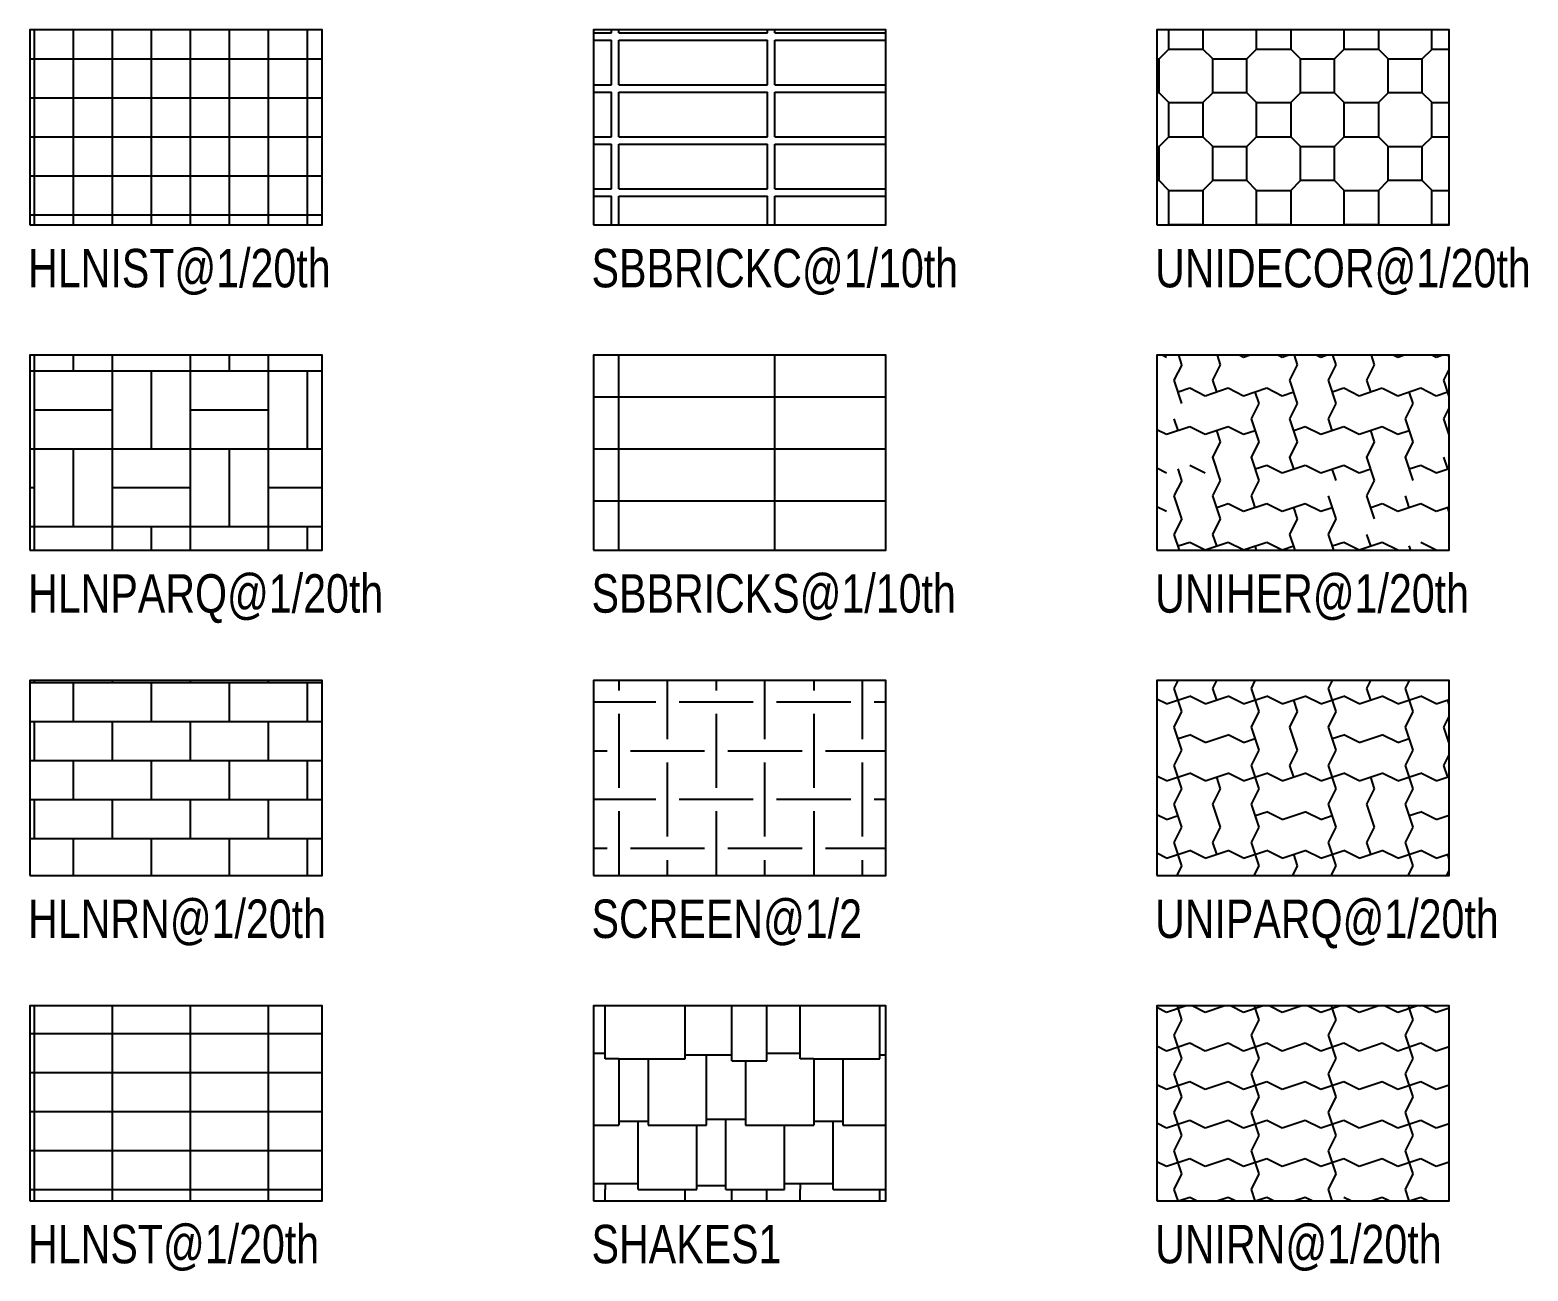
# Model space of a CAD drawing. Extents: x -2.9 to 13.5, y -14.5 to 10.9.
# Drawn here: x 5.77 to 13.45, y 4.58 to 10.95 of the extents above; entities that cross this region are included whole.
import ezdxf

# ---------------------------------------------------------------- set-up
doc = ezdxf.new("R2010")
doc.units = 0
doc.header["$MEASUREMENT"] = 0
doc.layers.get('0').update_dxf_attribs({"linetype": 'CONTINUOUS'})
doc.styles.add('ROMND', font='ic-romnd.shx', dxfattribs={"width": 0.8, "height": 0.5})

# ---------------------------------------------------------------- blocks, each defined once
blk = doc.blocks.new('*X42')
at = {"color": 0}
for p, q in [((5.2, 9.9479), (5.2, 10.9479)), ((5.4, 9.9479), (5.4, 10.9479)), ((5.6, 9.9479), (5.6, 10.9479)), ((5.8, 9.9479), (5.8, 10.9479)), ((6, 9.9479), (6, 10.9479)), ((6.2, 9.9479), (6.2, 10.9479)), ((6.4, 9.9479), (6.4, 10.9479)), ((6.6, 9.9479), (6.6, 10.9479)), ((5.1761, 10.8), (6.6761, 10.8)), ((5.1761, 10.6), (6.6761, 10.6)), ((5.1761, 10.4), (6.6761, 10.4)), ((5.1761, 10.2), (6.6761, 10.2)), ((5.1761, 10), (6.6761, 10))]:
    blk.add_line(p, q, dxfattribs=at)
blk = doc.blocks.new('*X43')
at = {"color": 0}
for p, q in [((5.2, 8.279), (5.2, 9.279)), ((5.4, 9.2), (5.4, 9.279)), ((5.6, 8.279), (5.6, 9.279)), ((6, 8.279), (6, 9.279)), ((6.2, 9.2), (6.2, 9.279)), ((6.4, 8.279), (6.4, 9.279)), ((5.1761, 9.2), (6.6761, 9.2)), ((5.8, 8.8), (5.8, 9.2)), ((6.6, 8.8), (6.6, 9.2)), ((5.2, 9), (5.6, 9)), ((6, 9), (6.4, 9)), ((5.1761, 8.8), (6.6761, 8.8)), ((5.4, 8.4), (5.4, 8.8)), ((6.2, 8.4), (6.2, 8.8)), ((5.1761, 8.6), (5.2, 8.6)), ((5.6, 8.6), (6, 8.6)), ((6.4, 8.6), (6.6761, 8.6)), ((5.1761, 8.4), (6.6761, 8.4)), ((5.8, 8.279), (5.8, 8.4)), ((6.6, 8.279), (6.6, 8.4))]:
    blk.add_line(p, q, dxfattribs=at)
blk = doc.blocks.new('*X44')
at = {"color": 0}
for p, q in [((5.2, 7.6), (5.2, 7.6102)), ((5.6, 7.6), (5.6, 7.6102)), ((6, 7.6), (6, 7.6102)), ((6.4, 7.6), (6.4, 7.6102)), ((5.1761, 7.6), (6.6761, 7.6)), ((5.4, 7.4), (5.4, 7.6)), ((5.8, 7.4), (5.8, 7.6)), ((6.2, 7.4), (6.2, 7.6)), ((6.6, 7.4), (6.6, 7.6)), ((5.1761, 7.4), (6.6761, 7.4)), ((5.2, 7.2), (5.2, 7.4)), ((5.6, 7.2), (5.6, 7.4)), ((6, 7.2), (6, 7.4)), ((6.4, 7.2), (6.4, 7.4)), ((5.1761, 7.2), (6.6761, 7.2)), ((5.4, 7), (5.4, 7.2)), ((5.8, 7), (5.8, 7.2)), ((6.2, 7), (6.2, 7.2)), ((6.6, 7), (6.6, 7.2)), ((5.1761, 7), (6.6761, 7)), ((5.2, 6.8), (5.2, 7)), ((5.6, 6.8), (5.6, 7)), ((6, 6.8), (6, 7)), ((6.4, 6.8), (6.4, 7)), ((5.1761, 6.8), (6.6761, 6.8)), ((5.4, 6.6102), (5.4, 6.8)), ((5.8, 6.6102), (5.8, 6.8)), ((6.2, 6.6102), (6.2, 6.8)), ((6.6, 6.6102), (6.6, 6.8))]:
    blk.add_line(p, q, dxfattribs=at)
blk = doc.blocks.new('*X45')
at = {"color": 0}
for p, q in [((5.2, 4.9414), (5.2, 5.9414)), ((5.6, 4.9414), (5.6, 5.9414)), ((6, 4.9414), (6, 5.9414)), ((6.4, 4.9414), (6.4, 5.9414)), ((5.1761, 5.8), (6.6761, 5.8)), ((5.1761, 5.6), (6.6761, 5.6)), ((5.1761, 5.4), (6.6761, 5.4)), ((5.1761, 5.2), (6.6761, 5.2)), ((5.1761, 5), (6.6761, 5))]:
    blk.add_line(p, q, dxfattribs=at)
blk = doc.blocks.new('*X56')
at = {"color": 0}
for p, q in [((7.87, 10.9333), (7.9625, 10.9333)), ((7.9625, 10.9333), (7.9625, 10.9479)), ((8, 10.9333), (8, 10.9479)), ((8, 10.9333), (8.7625, 10.9333)), ((8.7625, 10.9333), (8.7625, 10.9479)), ((8.8, 10.9333), (8.8, 10.9479)), ((8.8, 10.9333), (9.37, 10.9333)), ((7.87, 10.8958), (7.9625, 10.8958)), ((7.9625, 10.6667), (7.9625, 10.8958)), ((8, 10.8958), (8.7625, 10.8958)), ((8, 10.6667), (8, 10.8958)), ((8.7625, 10.6667), (8.7625, 10.8958)), ((8.8, 10.8958), (9.37, 10.8958)), ((8.8, 10.6667), (8.8, 10.8958)), ((7.87, 10.6667), (7.9625, 10.6667)), ((7.87, 10.6292), (7.9625, 10.6292)), ((7.9625, 10.4), (7.9625, 10.6292)), ((8, 10.6667), (8.7625, 10.6667)), ((8, 10.6292), (8.7625, 10.6292)), ((8, 10.4), (8, 10.6292)), ((8.7625, 10.4), (8.7625, 10.6292)), ((8.8, 10.6667), (9.37, 10.6667)), ((8.8, 10.6292), (9.37, 10.6292)), ((8.8, 10.4), (8.8, 10.6292)), ((7.87, 10.4), (7.9625, 10.4)), ((8, 10.4), (8.7625, 10.4)), ((8.8, 10.4), (9.37, 10.4)), ((7.87, 10.3625), (7.9625, 10.3625)), ((7.9625, 10.1333), (7.9625, 10.3625)), ((8, 10.3625), (8.7625, 10.3625)), ((8, 10.1333), (8, 10.3625)), ((8.7625, 10.1333), (8.7625, 10.3625)), ((8.8, 10.3625), (9.37, 10.3625)), ((8.8, 10.1333), (8.8, 10.3625)), ((7.87, 10.1333), (7.9625, 10.1333)), ((7.87, 10.0958), (7.9625, 10.0958)), ((7.9625, 9.9479), (7.9625, 10.0958)), ((8, 10.1333), (8.7625, 10.1333)), ((8, 10.0958), (8.7625, 10.0958)), ((8, 9.9479), (8, 10.0958)), ((8.7625, 9.9479), (8.7625, 10.0958)), ((8.8, 10.1333), (9.37, 10.1333)), ((8.8, 10.0958), (9.37, 10.0958)), ((8.8, 9.9479), (8.8, 10.0958))]:
    blk.add_line(p, q, dxfattribs=at)
blk = doc.blocks.new('*X57')
at = {"color": 0}
for p, q in [((8, 8.279), (8, 9.279)), ((8.8, 8.279), (8.8, 9.279)), ((7.87, 9.0667), (9.37, 9.0667)), ((7.87, 8.8), (9.37, 8.8)), ((7.87, 8.5333), (9.37, 8.5333))]:
    blk.add_line(p, q, dxfattribs=at)
blk = doc.blocks.new('*X58')
at = {"color": 0}
for p, q in [((8, 7.6102), (8, 7.56)), ((8.25, 7.5), (8.25, 7.6102)), ((8.5, 7.6102), (8.5, 7.56)), ((8.75, 7.5), (8.75, 7.6102)), ((9, 7.6102), (9, 7.56)), ((9.25, 7.5), (9.25, 7.6102)), ((8, 7.5), (7.87, 7.5)), ((8.19, 7.5), (8, 7.5)), ((8.25, 7.31), (8.25, 7.5)), ((8.5, 7.5), (8.31, 7.5)), ((8.69, 7.5), (8.5, 7.5)), ((8.75, 7.31), (8.75, 7.5)), ((9, 7.5), (8.81, 7.5)), ((9.19, 7.5), (9, 7.5)), ((9.25, 7.31), (9.25, 7.5)), ((9.37, 7.5), (9.31, 7.5)), ((8, 7.44), (8, 7.06)), ((8.5, 7.44), (8.5, 7.06)), ((9, 7.44), (9, 7.06)), ((7.87, 7.25), (7.94, 7.25)), ((8.06, 7.25), (8.44, 7.25)), ((8.56, 7.25), (8.94, 7.25)), ((9.06, 7.25), (9.37, 7.25)), ((8.25, 7), (8.25, 7.19)), ((8.75, 7), (8.75, 7.19)), ((9.25, 7), (9.25, 7.19)), ((8, 7), (7.87, 7)), ((8.19, 7), (8, 7)), ((8.25, 6.81), (8.25, 7)), ((8.5, 7), (8.31, 7)), ((8.69, 7), (8.5, 7)), ((8.75, 6.81), (8.75, 7)), ((9, 7), (8.81, 7)), ((9.19, 7), (9, 7)), ((9.25, 6.81), (9.25, 7)), ((9.37, 7), (9.31, 7)), ((8, 6.94), (8, 6.6102)), ((8.5, 6.94), (8.5, 6.6102)), ((9, 6.94), (9, 6.6102)), ((7.87, 6.75), (7.94, 6.75)), ((8.06, 6.75), (8.44, 6.75)), ((8.25, 6.6102), (8.25, 6.69)), ((8.56, 6.75), (8.94, 6.75)), ((8.75, 6.6102), (8.75, 6.69)), ((9.06, 6.75), (9.37, 6.75)), ((9.25, 6.6102), (9.25, 6.69))]:
    blk.add_line(p, q, dxfattribs=at)
blk = doc.blocks.new('*X59')
at = {"color": 0}
for p, q in [((7.93, 5.67), (7.93, 5.9414)), ((8.34, 5.67), (8.34, 5.9414)), ((8.58, 5.66), (8.58, 5.9414)), ((8.76, 5.66), (8.76, 5.9414)), ((8.93, 5.67), (8.93, 5.9414)), ((9.34, 5.67), (9.34, 5.9414)), ((7.87, 5.7), (7.93, 5.7)), ((8.34, 5.69), (8.58, 5.69)), ((8.45, 5.33), (8.45, 5.69)), ((8.76, 5.7), (8.93, 5.7)), ((9.34, 5.69), (9.37, 5.69)), ((8, 5.67), (7.93, 5.67)), ((8, 5.67), (8.34, 5.67)), ((8, 5.67), (8, 5.33)), ((8.15, 5.67), (8.15, 5.33)), ((8.58, 5.66), (8.76, 5.66)), ((8.65, 5.66), (8.65, 5.33)), ((9, 5.67), (8.93, 5.67)), ((9, 5.67), (9.34, 5.67)), ((9, 5.67), (9, 5.33)), ((9.15, 5.67), (9.15, 5.33)), ((7.87, 5.33), (8, 5.33)), ((8, 5.35), (8.15, 5.35)), ((8.1, 5), (8.1, 5.35)), ((8.15, 5.33), (8.45, 5.33)), ((8.4, 5), (8.4, 5.33)), ((8.45, 5.36), (8.65, 5.36)), ((8.55, 5), (8.55, 5.36)), ((8.65, 5.33), (9, 5.33)), ((8.85, 5), (8.85, 5.33)), ((9, 5.35), (9.15, 5.35)), ((9.1, 5), (9.1, 5.35)), ((9.15, 5.33), (9.37, 5.33)), ((7.87, 5.03), (8, 5.03)), ((7.93, 5.03), (7.93, 5)), ((7.93, 4.9414), (7.93, 5)), ((8, 5.03), (8.1, 5.03)), ((8.1, 5), (8.4, 5)), ((8.34, 4.9414), (8.34, 5)), ((8.4, 5.02), (8.55, 5.02)), ((8.55, 5), (8.85, 5)), ((8.58, 4.9414), (8.58, 5)), ((8.76, 4.9414), (8.76, 5)), ((8.85, 5.03), (9, 5.03)), ((8.93, 5.03), (8.93, 5)), ((8.93, 4.9414), (8.93, 5)), ((9, 5.03), (9.1, 5.03)), ((9.1, 5), (9.37, 5)), ((9.34, 4.9414), (9.34, 5))]:
    blk.add_line(p, q, dxfattribs=at)
blk = doc.blocks.new('*X69')
at = {"color": 0}
for p, q in [((10.625, 10.85), (10.625, 10.9479)), ((10.8, 10.9479), (10.8, 10.85)), ((11.075, 10.85), (11.075, 10.9479)), ((11.25, 10.9479), (11.25, 10.85)), ((11.525, 10.85), (11.525, 10.9479)), ((11.7, 10.9479), (11.7, 10.85)), ((11.975, 10.85), (11.975, 10.9479)), ((10.5751, 10.8001), (10.6251, 10.8501)), ((10.625, 10.85), (10.8, 10.85)), ((10.8501, 10.8001), (10.8001, 10.8501)), ((11.0251, 10.8001), (11.0751, 10.8501)), ((11.075, 10.85), (11.25, 10.85)), ((11.3001, 10.8001), (11.2501, 10.8501)), ((11.4751, 10.8001), (11.5251, 10.8501)), ((11.525, 10.85), (11.7, 10.85)), ((11.7501, 10.8001), (11.7001, 10.8501)), ((11.9251, 10.8001), (11.9751, 10.8501)), ((11.975, 10.85), (12.0639, 10.85)), ((10.5639, 10.8), (10.575, 10.8)), ((10.575, 10.625), (10.575, 10.8)), ((10.85, 10.8), (11.025, 10.8)), ((10.85, 10.625), (10.85, 10.8)), ((11.025, 10.625), (11.025, 10.8)), ((11.3, 10.8), (11.475, 10.8)), ((11.3, 10.625), (11.3, 10.8)), ((11.475, 10.625), (11.475, 10.8)), ((11.75, 10.8), (11.925, 10.8)), ((11.75, 10.625), (11.75, 10.8)), ((11.925, 10.625), (11.925, 10.8)), ((10.575, 10.625), (10.5639, 10.625)), ((10.6251, 10.5751), (10.5751, 10.6251)), ((10.8001, 10.5751), (10.8501, 10.6251)), ((11.025, 10.625), (10.85, 10.625)), ((11.0751, 10.5751), (11.0251, 10.6251)), ((11.2501, 10.5751), (11.3001, 10.6251)), ((11.475, 10.625), (11.3, 10.625)), ((11.5251, 10.5751), (11.4751, 10.6251)), ((11.7001, 10.5751), (11.7501, 10.6251)), ((11.925, 10.625), (11.75, 10.625)), ((11.9751, 10.5751), (11.9251, 10.6251)), ((10.625, 10.4), (10.625, 10.575)), ((10.625, 10.575), (10.8, 10.575)), ((10.8, 10.575), (10.8, 10.4)), ((11.075, 10.4), (11.075, 10.575)), ((11.075, 10.575), (11.25, 10.575)), ((11.25, 10.575), (11.25, 10.4)), ((11.525, 10.4), (11.525, 10.575)), ((11.525, 10.575), (11.7, 10.575)), ((11.7, 10.575), (11.7, 10.4)), ((11.975, 10.4), (11.975, 10.575)), ((11.975, 10.575), (12.0639, 10.575)), ((10.5751, 10.3501), (10.6251, 10.4001)), ((10.625, 10.4), (10.8, 10.4)), ((10.8501, 10.3501), (10.8001, 10.4001)), ((11.0251, 10.3501), (11.0751, 10.4001)), ((11.075, 10.4), (11.25, 10.4)), ((11.3001, 10.3501), (11.2501, 10.4001)), ((11.4751, 10.3501), (11.5251, 10.4001)), ((11.525, 10.4), (11.7, 10.4)), ((11.7501, 10.3501), (11.7001, 10.4001)), ((11.9251, 10.3501), (11.9751, 10.4001)), ((11.975, 10.4), (12.0639, 10.4)), ((10.5639, 10.35), (10.575, 10.35)), ((10.575, 10.175), (10.575, 10.35)), ((10.85, 10.35), (11.025, 10.35)), ((10.85, 10.175), (10.85, 10.35)), ((11.025, 10.175), (11.025, 10.35)), ((11.3, 10.35), (11.475, 10.35)), ((11.3, 10.175), (11.3, 10.35)), ((11.475, 10.175), (11.475, 10.35)), ((11.75, 10.35), (11.925, 10.35)), ((11.75, 10.175), (11.75, 10.35)), ((11.925, 10.175), (11.925, 10.35)), ((10.575, 10.175), (10.5639, 10.175)), ((10.6251, 10.1251), (10.5751, 10.1751)), ((10.8001, 10.1251), (10.8501, 10.1751)), ((11.025, 10.175), (10.85, 10.175)), ((11.0751, 10.1251), (11.0251, 10.1751)), ((11.2501, 10.1251), (11.3001, 10.1751)), ((11.475, 10.175), (11.3, 10.175)), ((11.5251, 10.1251), (11.4751, 10.1751)), ((11.7001, 10.1251), (11.7501, 10.1751)), ((11.925, 10.175), (11.75, 10.175)), ((11.9751, 10.1251), (11.9251, 10.1751)), ((10.625, 9.95), (10.625, 10.125)), ((10.625, 10.125), (10.8, 10.125)), ((10.8, 10.125), (10.8, 9.95)), ((11.075, 9.95), (11.075, 10.125)), ((11.075, 10.125), (11.25, 10.125)), ((11.25, 10.125), (11.25, 9.95)), ((11.525, 9.95), (11.525, 10.125)), ((11.525, 10.125), (11.7, 10.125)), ((11.7, 10.125), (11.7, 9.95)), ((11.975, 9.95), (11.975, 10.125)), ((11.975, 10.125), (12.0639, 10.125)), ((10.6229, 9.9479), (10.6251, 9.9501)), ((10.625, 9.95), (10.8, 9.95)), ((10.8023, 9.9479), (10.8001, 9.9501)), ((11.0729, 9.9479), (11.0751, 9.9501)), ((11.075, 9.95), (11.25, 9.95)), ((11.2523, 9.9479), (11.2501, 9.9501)), ((11.5229, 9.9479), (11.5251, 9.9501)), ((11.525, 9.95), (11.7, 9.95)), ((11.7023, 9.9479), (11.7001, 9.9501)), ((11.9729, 9.9479), (11.9751, 9.9501)), ((11.975, 9.95), (12.0639, 9.95))]:
    blk.add_line(p, q, dxfattribs=at)
blk = doc.blocks.new('*X70')
at = {"color": 0}
for p, q in [((10.5942, 9.279), (10.6134, 9.2694)), ((10.653, 9.1508), (10.6925, 9.2299)), ((10.6924, 9.2299), (10.6761, 9.279)), ((10.8506, 9.1508), (10.8902, 9.2299)), ((10.8901, 9.2299), (10.8737, 9.279)), ((10.9894, 9.279), (11.0087, 9.2694)), ((11.0087, 9.2694), (11.0375, 9.279)), ((11.1871, 9.279), (11.2063, 9.2694)), ((11.2063, 9.2694), (11.2351, 9.279)), ((11.2459, 9.1508), (11.2855, 9.2298)), ((11.2854, 9.2299), (11.269, 9.279)), ((11.3847, 9.279), (11.404, 9.2694)), ((11.404, 9.2694), (11.4328, 9.279)), ((11.4436, 9.1508), (11.4831, 9.2298)), ((11.483, 9.2299), (11.4666, 9.279)), ((11.6412, 9.1508), (11.6808, 9.2298)), ((11.6807, 9.2299), (11.6643, 9.279)), ((11.78, 9.279), (11.7992, 9.2694)), ((11.7992, 9.2694), (11.8281, 9.279)), ((11.9777, 9.279), (11.9972, 9.2693)), ((11.9969, 9.2694), (12.0257, 9.279)), ((12.0639, 9.266), (12.0596, 9.279)), ((10.6924, 9.0323), (10.6529, 9.1509)), ((10.8703, 9.0916), (10.8506, 9.1509)), ((11.2854, 9.0323), (11.2458, 9.1509)), ((11.483, 9.0323), (11.4435, 9.1509)), ((11.6609, 9.0916), (11.6411, 9.1509)), ((12.0639, 9.0684), (12.0364, 9.1509)), ((12.0365, 9.1508), (12.0639, 9.2055)), ((10.6727, 9.0916), (10.732, 9.1113)), ((10.732, 9.1113), (10.811, 9.0718)), ((10.811, 9.0718), (10.9296, 9.1113)), ((10.9296, 9.1113), (11.0087, 9.0718)), ((11.0087, 9.0718), (11.1273, 9.1113)), ((11.0877, 9.0323), (11.068, 9.0916)), ((11.1273, 9.1113), (11.2063, 9.0718)), ((11.2063, 9.0718), (11.2656, 9.0916)), ((11.4632, 9.0916), (11.5225, 9.1113)), ((11.5225, 9.1113), (11.6016, 9.0718)), ((11.6016, 9.0718), (11.7202, 9.1113)), ((11.7205, 9.1112), (11.7995, 9.0717)), ((11.7992, 9.0718), (11.9178, 9.1113)), ((11.8783, 9.0323), (11.8585, 9.0916)), ((11.9178, 9.1113), (11.9969, 9.0718)), ((11.9969, 9.0718), (12.0562, 9.0916)), ((11.0483, 8.9531), (11.0878, 9.0322)), ((11.2459, 8.9531), (11.2855, 9.0322)), ((11.4436, 8.9531), (11.4831, 9.0322)), ((11.8389, 8.9531), (11.8784, 9.0322)), ((12.0365, 8.9531), (12.0639, 9.0079)), ((10.6727, 8.8939), (10.6529, 8.9532)), ((11.0877, 8.8346), (11.0482, 8.9532)), ((11.2854, 8.8346), (11.2458, 8.9532)), ((11.4632, 8.8939), (11.4435, 8.9532)), ((11.8783, 8.8346), (11.8388, 8.9532)), ((12.0639, 8.8708), (12.0364, 8.9532)), ((10.5639, 8.8989), (10.6134, 8.8741)), ((10.6134, 8.8742), (10.732, 8.9137)), ((10.732, 8.9137), (10.811, 8.8741)), ((10.811, 8.8742), (10.9296, 8.9137)), ((10.8901, 8.8346), (10.8703, 8.8939)), ((10.9296, 8.9137), (11.0087, 8.8741)), ((11.0087, 8.8742), (11.068, 8.8939)), ((11.2656, 8.8939), (11.3249, 8.9137)), ((11.3249, 8.9137), (11.404, 8.8741)), ((11.404, 8.8742), (11.5225, 8.9137)), ((11.5228, 8.9135), (11.6019, 8.874)), ((11.6016, 8.8742), (11.7202, 8.9137)), ((11.6807, 8.8346), (11.6609, 8.8939)), ((11.7202, 8.9137), (11.7992, 8.8741)), ((11.7992, 8.8742), (11.8585, 8.8939)), ((12.0562, 8.8939), (12.0639, 8.8965)), ((10.8506, 8.7555), (10.8902, 8.8346)), ((11.0483, 8.7555), (11.0878, 8.8346)), ((11.2459, 8.7555), (11.2855, 8.8346)), ((11.6412, 8.7555), (11.6808, 8.8346)), ((11.8389, 8.7555), (11.8784, 8.8346)), ((10.5639, 8.7013), (10.6134, 8.6765)), ((10.6924, 8.637), (10.6727, 8.6963)), ((10.732, 8.716), (10.811, 8.6765)), ((10.8901, 8.637), (10.8506, 8.7556)), ((11.0877, 8.637), (11.0482, 8.7556)), ((11.068, 8.6963), (11.1273, 8.716)), ((11.1273, 8.716), (11.2063, 8.6765)), ((11.2063, 8.6765), (11.3249, 8.716)), ((11.2656, 8.6963), (11.2458, 8.7556)), ((11.3252, 8.7159), (11.4042, 8.6764)), ((11.404, 8.6765), (11.5225, 8.716)), ((11.483, 8.637), (11.4632, 8.6963)), ((11.5225, 8.716), (11.6016, 8.6765)), ((11.6016, 8.6765), (11.6609, 8.6963)), ((11.6807, 8.637), (11.6411, 8.7556)), ((11.8783, 8.637), (11.8388, 8.7556)), ((11.8585, 8.6963), (11.9178, 8.716)), ((11.9184, 8.7158), (11.9974, 8.6762)), ((11.9969, 8.6765), (12.0639, 8.6988)), ((12.0562, 8.6963), (12.0364, 8.7556)), ((10.653, 8.5579), (10.6925, 8.6369)), ((10.8507, 8.5579), (10.8902, 8.6369)), ((11.0483, 8.5579), (11.0878, 8.6369)), ((11.6412, 8.5579), (11.6808, 8.6369)), ((10.6924, 8.4393), (10.6529, 8.5579)), ((10.8901, 8.4393), (10.8506, 8.5579)), ((11.068, 8.4986), (11.0482, 8.5579)), ((11.483, 8.4393), (11.4435, 8.5579)), ((11.6807, 8.4393), (11.6411, 8.5579)), ((11.8585, 8.4986), (11.8388, 8.5579)), ((10.5639, 8.5036), (10.6134, 8.4789)), ((10.8703, 8.4986), (10.9296, 8.5184)), ((10.9296, 8.5184), (11.0087, 8.4789)), ((11.0087, 8.4789), (11.1273, 8.5184)), ((11.1275, 8.5183), (11.2066, 8.4787)), ((11.2063, 8.4789), (11.3249, 8.5184)), ((11.2854, 8.4393), (11.2656, 8.4986)), ((11.3249, 8.5184), (11.404, 8.4789)), ((11.404, 8.4789), (11.4632, 8.4986)), ((11.6609, 8.4986), (11.7202, 8.5184)), ((11.7207, 8.5181), (11.7998, 8.4786)), ((11.7992, 8.4789), (11.9178, 8.5184)), ((11.9178, 8.5184), (11.9969, 8.4789)), ((11.9969, 8.4789), (12.0639, 8.5012)), ((12.0639, 8.4755), (12.0562, 8.4986)), ((10.653, 8.3602), (10.6925, 8.4393)), ((10.8507, 8.3602), (10.8902, 8.4393)), ((11.2459, 8.3602), (11.2855, 8.4393)), ((11.4436, 8.3602), (11.4831, 8.4393)), ((10.68, 8.279), (10.6529, 8.3603)), ((10.6727, 8.301), (10.732, 8.3208)), ((10.732, 8.3207), (10.811, 8.2812)), ((10.811, 8.2812), (10.9296, 8.3208)), ((10.8703, 8.301), (10.8506, 8.3603)), ((10.9299, 8.3206), (11.0089, 8.2811)), ((11.0087, 8.2812), (11.1273, 8.3208)), ((11.0753, 8.279), (11.068, 8.301)), ((11.1273, 8.3207), (11.2063, 8.2812)), ((11.2063, 8.2812), (11.2656, 8.301)), ((11.2729, 8.279), (11.2458, 8.3603)), ((11.4706, 8.279), (11.4435, 8.3603)), ((11.4632, 8.301), (11.5225, 8.3208)), ((11.5231, 8.3205), (11.6021, 8.2809)), ((11.6016, 8.2812), (11.7202, 8.3208)), ((11.6609, 8.301), (11.6411, 8.3603)), ((11.7202, 8.3207), (11.7992, 8.2812)), ((11.8658, 8.279), (11.8585, 8.301)), ((11.9178, 8.3207), (11.9969, 8.2812))]:
    blk.add_line(p, q, dxfattribs=at)
blk = doc.blocks.new('*X71')
at = {"color": 0}
for p, q in [((10.6529, 7.5697), (10.6732, 7.6102)), ((10.8506, 7.5697), (10.8708, 7.6102)), ((11.0482, 7.5697), (11.0685, 7.6102)), ((11.4435, 7.5697), (11.4638, 7.6102)), ((11.6411, 7.5697), (11.6614, 7.6102)), ((11.8388, 7.5697), (11.859, 7.6102)), ((10.6924, 7.4511), (10.6529, 7.5697)), ((10.8703, 7.5104), (10.8506, 7.5697)), ((11.0877, 7.4511), (11.0482, 7.5697)), ((11.483, 7.4511), (11.4435, 7.5697)), ((11.6609, 7.5104), (11.6411, 7.5697)), ((11.8783, 7.4511), (11.8388, 7.5697)), ((10.6134, 7.4907), (10.5639, 7.5154)), ((10.6134, 7.4907), (10.732, 7.5302)), ((10.811, 7.4907), (10.732, 7.5302)), ((10.811, 7.4907), (10.9296, 7.5302)), ((11.0087, 7.4907), (10.9296, 7.5302)), ((11.0087, 7.4907), (11.1273, 7.5302)), ((11.2063, 7.4907), (11.1273, 7.5302)), ((11.2063, 7.4907), (11.3249, 7.5302)), ((11.2854, 7.4511), (11.2656, 7.5104)), ((11.404, 7.4907), (11.3249, 7.5302)), ((11.404, 7.4907), (11.5225, 7.5302)), ((11.6016, 7.4907), (11.5225, 7.5302)), ((11.6016, 7.4907), (11.7202, 7.5302)), ((11.7992, 7.4907), (11.7202, 7.5302)), ((11.7992, 7.4907), (11.9178, 7.5302)), ((11.9969, 7.4907), (11.9178, 7.5302)), ((11.9969, 7.4907), (12.0639, 7.513)), ((12.0639, 7.4873), (12.0562, 7.5104)), ((10.6529, 7.3721), (10.6924, 7.4511)), ((11.0482, 7.3721), (11.0877, 7.4511)), ((11.2458, 7.3721), (11.2854, 7.4511)), ((11.4435, 7.3721), (11.483, 7.4511)), ((11.8388, 7.3721), (11.8783, 7.4511)), ((12.0364, 7.3721), (12.0639, 7.427)), ((10.6924, 7.2535), (10.6529, 7.3721)), ((10.6727, 7.3128), (10.732, 7.3325)), ((10.811, 7.293), (10.732, 7.3325)), ((10.811, 7.293), (10.9296, 7.3325)), ((11.0087, 7.293), (10.9296, 7.3325)), ((11.0087, 7.293), (11.068, 7.3128)), ((11.0877, 7.2535), (11.0482, 7.3721)), ((11.2854, 7.2535), (11.2458, 7.3721)), ((11.483, 7.2535), (11.4435, 7.3721)), ((11.4632, 7.3128), (11.5225, 7.3325)), ((11.6016, 7.293), (11.5225, 7.3325)), ((11.6016, 7.293), (11.7202, 7.3325)), ((11.7992, 7.293), (11.7202, 7.3325)), ((11.7992, 7.293), (11.8585, 7.3128)), ((11.8783, 7.2535), (11.8388, 7.3721)), ((12.0639, 7.2896), (12.0364, 7.3721)), ((10.6529, 7.1744), (10.6924, 7.2535)), ((11.0482, 7.1744), (11.0877, 7.2535)), ((11.2458, 7.1744), (11.2854, 7.2535)), ((11.4435, 7.1744), (11.483, 7.2535)), ((11.8388, 7.1744), (11.8783, 7.2535)), ((12.0364, 7.1744), (12.0639, 7.2294)), ((10.6924, 7.0558), (10.6529, 7.1744)), ((11.0877, 7.0558), (11.0482, 7.1744)), ((11.2656, 7.1151), (11.2458, 7.1744)), ((11.483, 7.0558), (11.4435, 7.1744)), ((11.8783, 7.0558), (11.8388, 7.1744)), ((12.0562, 7.1151), (12.0364, 7.1744)), ((10.6134, 7.0954), (10.5639, 7.1201)), ((10.6134, 7.0954), (10.732, 7.1349)), ((10.811, 7.0954), (10.732, 7.1349)), ((10.811, 7.0954), (10.9296, 7.1349)), ((10.8901, 7.0558), (10.8703, 7.1151)), ((11.0087, 7.0954), (10.9296, 7.1349)), ((11.0087, 7.0954), (11.1273, 7.1349)), ((11.2063, 7.0954), (11.1273, 7.1349)), ((11.2063, 7.0954), (11.3249, 7.1349)), ((11.404, 7.0954), (11.3249, 7.1349)), ((11.404, 7.0954), (11.5225, 7.1349)), ((11.6016, 7.0954), (11.5225, 7.1349)), ((11.6016, 7.0954), (11.7202, 7.1349)), ((11.6807, 7.0558), (11.6609, 7.1151)), ((11.7992, 7.0954), (11.7202, 7.1349)), ((11.7992, 7.0954), (11.9178, 7.1349)), ((11.9969, 7.0954), (11.9178, 7.1349)), ((11.9969, 7.0954), (12.0639, 7.1177)), ((10.6529, 6.9768), (10.6924, 7.0558)), ((10.8506, 6.9768), (10.8901, 7.0558)), ((11.0482, 6.9768), (11.0877, 7.0558)), ((11.4435, 6.9768), (11.483, 7.0558)), ((11.6411, 6.9768), (11.6807, 7.0558)), ((11.8388, 6.9768), (11.8783, 7.0558)), ((10.6134, 6.8977), (10.5639, 6.9225)), ((10.6134, 6.8977), (10.6727, 6.9175)), ((10.6924, 6.8582), (10.6529, 6.9768)), ((10.8901, 6.8582), (10.8506, 6.9768)), ((11.0877, 6.8582), (11.0482, 6.9768)), ((11.068, 6.9175), (11.1273, 6.9373)), ((11.2063, 6.8977), (11.1273, 6.9373)), ((11.2063, 6.8977), (11.3249, 6.9373)), ((11.404, 6.8977), (11.3249, 6.9373)), ((11.404, 6.8977), (11.4632, 6.9175)), ((11.483, 6.8582), (11.4435, 6.9768)), ((11.6807, 6.8582), (11.6411, 6.9768)), ((11.8783, 6.8582), (11.8388, 6.9768)), ((11.8585, 6.9175), (11.9178, 6.9373)), ((11.9969, 6.8977), (11.9178, 6.9373)), ((11.9969, 6.8977), (12.0639, 6.9201)), ((10.6529, 6.7791), (10.6924, 6.8582)), ((10.8506, 6.7791), (10.8901, 6.8582)), ((11.0482, 6.7791), (11.0877, 6.8582)), ((11.4435, 6.7791), (11.483, 6.8582)), ((11.6411, 6.7791), (11.6807, 6.8582)), ((11.8388, 6.7791), (11.8783, 6.8582)), ((10.6924, 6.6606), (10.6529, 6.7791)), ((10.8703, 6.7198), (10.8506, 6.7791)), ((11.0877, 6.6606), (11.0482, 6.7791)), ((11.483, 6.6606), (11.4435, 6.7791)), ((11.6609, 6.7198), (11.6411, 6.7791)), ((11.8783, 6.6606), (11.8388, 6.7791)), ((10.6134, 6.7001), (10.5639, 6.7248)), ((10.6134, 6.7001), (10.732, 6.7396)), ((10.811, 6.7001), (10.732, 6.7396)), ((10.811, 6.7001), (10.9296, 6.7396)), ((11.0087, 6.7001), (10.9296, 6.7396)), ((11.0087, 6.7001), (11.1273, 6.7396)), ((11.2063, 6.7001), (11.1273, 6.7396)), ((11.2063, 6.7001), (11.3249, 6.7396)), ((11.2854, 6.6606), (11.2656, 6.7198)), ((11.404, 6.7001), (11.3249, 6.7396)), ((11.404, 6.7001), (11.5225, 6.7396)), ((11.6016, 6.7001), (11.5225, 6.7396)), ((11.6016, 6.7001), (11.7202, 6.7396)), ((11.7992, 6.7001), (11.7202, 6.7396)), ((11.7992, 6.7001), (11.9178, 6.7396)), ((11.9969, 6.7001), (11.9178, 6.7396)), ((11.9969, 6.7001), (12.0639, 6.7224)), ((12.0639, 6.6967), (12.0562, 6.7198)), ((10.6673, 6.6102), (10.6924, 6.6606)), ((11.0626, 6.6102), (11.0877, 6.6606)), ((11.2602, 6.6102), (11.2854, 6.6606)), ((11.4579, 6.6102), (11.483, 6.6606)), ((11.8531, 6.6102), (11.8783, 6.6606)), ((12.0508, 6.6102), (12.0639, 6.6365))]:
    blk.add_line(p, q, dxfattribs=at)
blk = doc.blocks.new('*X72')
at = {"color": 0}
for p, q in [((10.5639, 5.9343), (10.6134, 5.9095)), ((10.6134, 5.9095), (10.7091, 5.9414)), ((10.6924, 5.87), (10.6686, 5.9414)), ((10.7472, 5.9414), (10.811, 5.9095)), ((10.811, 5.9095), (10.9068, 5.9414)), ((10.9448, 5.9414), (11.0087, 5.9095)), ((11.0087, 5.9095), (11.1044, 5.9414)), ((11.0877, 5.87), (11.0639, 5.9414)), ((11.1425, 5.9414), (11.2063, 5.9095)), ((11.2063, 5.9095), (11.3021, 5.9414)), ((11.3401, 5.9414), (11.404, 5.9095)), ((11.404, 5.9095), (11.4997, 5.9414)), ((11.483, 5.87), (11.4592, 5.9414)), ((11.5378, 5.9414), (11.6016, 5.9095)), ((11.6016, 5.9095), (11.6974, 5.9414)), ((11.7354, 5.9414), (11.7992, 5.9095)), ((11.7992, 5.9095), (11.895, 5.9414)), ((11.8783, 5.87), (11.8545, 5.9414)), ((11.933, 5.9414), (11.9969, 5.9095)), ((11.9969, 5.9095), (12.0639, 5.9319)), ((10.6529, 5.7909), (10.6924, 5.87)), ((11.0482, 5.7909), (11.0877, 5.87)), ((11.4435, 5.7909), (11.483, 5.87)), ((11.8388, 5.7909), (11.8783, 5.87)), ((10.6924, 5.6723), (10.6529, 5.7909)), ((11.0877, 5.6723), (11.0482, 5.7909)), ((11.483, 5.6723), (11.4435, 5.7909)), ((11.8783, 5.6723), (11.8388, 5.7909)), ((10.5639, 5.7366), (10.6134, 5.7119)), ((10.6134, 5.7119), (10.732, 5.7514)), ((10.732, 5.7514), (10.811, 5.7119)), ((10.811, 5.7119), (10.9296, 5.7514)), ((10.9296, 5.7514), (11.0087, 5.7119)), ((11.0087, 5.7119), (11.1273, 5.7514)), ((11.1273, 5.7514), (11.2063, 5.7119)), ((11.2063, 5.7119), (11.3249, 5.7514)), ((11.3249, 5.7514), (11.404, 5.7119)), ((11.404, 5.7119), (11.5225, 5.7514)), ((11.5225, 5.7514), (11.6016, 5.7119)), ((11.6016, 5.7119), (11.7202, 5.7514)), ((11.7202, 5.7514), (11.7992, 5.7119)), ((11.7992, 5.7119), (11.9178, 5.7514)), ((11.9178, 5.7514), (11.9969, 5.7119)), ((11.9969, 5.7119), (12.0639, 5.7342)), ((10.6529, 5.5933), (10.6924, 5.6723)), ((11.0482, 5.5933), (11.0877, 5.6723)), ((11.4435, 5.5933), (11.483, 5.6723)), ((11.8388, 5.5933), (11.8783, 5.6723)), ((10.5639, 5.539), (10.6134, 5.5142)), ((10.6134, 5.5142), (10.732, 5.5538)), ((10.6924, 5.4747), (10.6529, 5.5933)), ((10.732, 5.5538), (10.811, 5.5142)), ((10.811, 5.5142), (10.9296, 5.5538)), ((10.9296, 5.5538), (11.0087, 5.5142)), ((11.0087, 5.5142), (11.1273, 5.5538)), ((11.0877, 5.4747), (11.0482, 5.5933)), ((11.1273, 5.5538), (11.2063, 5.5142)), ((11.2063, 5.5142), (11.3249, 5.5538)), ((11.3249, 5.5538), (11.404, 5.5142)), ((11.404, 5.5142), (11.5225, 5.5538)), ((11.483, 5.4747), (11.4435, 5.5933)), ((11.5225, 5.5538), (11.6016, 5.5142)), ((11.6016, 5.5142), (11.7202, 5.5538)), ((11.7202, 5.5538), (11.7992, 5.5142)), ((11.7992, 5.5142), (11.9178, 5.5538)), ((11.8783, 5.4747), (11.8388, 5.5933)), ((11.9178, 5.5538), (11.9969, 5.5142)), ((11.9969, 5.5142), (12.0639, 5.5366)), ((10.6529, 5.3956), (10.6924, 5.4747)), ((11.0482, 5.3956), (11.0877, 5.4747)), ((11.4435, 5.3956), (11.483, 5.4747)), ((11.8388, 5.3956), (11.8783, 5.4747)), ((10.6924, 5.2771), (10.6529, 5.3956)), ((11.0877, 5.2771), (11.0482, 5.3956)), ((11.483, 5.2771), (11.4435, 5.3956)), ((11.8783, 5.2771), (11.8388, 5.3956)), ((10.5639, 5.3413), (10.6134, 5.3166)), ((10.6134, 5.3166), (10.732, 5.3561)), ((10.732, 5.3561), (10.811, 5.3166)), ((10.811, 5.3166), (10.9296, 5.3561)), ((10.9296, 5.3561), (11.0087, 5.3166)), ((11.0087, 5.3166), (11.1273, 5.3561)), ((11.1273, 5.3561), (11.2063, 5.3166)), ((11.2063, 5.3166), (11.3249, 5.3561)), ((11.3249, 5.3561), (11.404, 5.3166)), ((11.404, 5.3166), (11.5225, 5.3561)), ((11.5225, 5.3561), (11.6016, 5.3166)), ((11.6016, 5.3166), (11.7202, 5.3561)), ((11.7202, 5.3561), (11.7992, 5.3166)), ((11.7992, 5.3166), (11.9178, 5.3561)), ((11.9178, 5.3561), (11.9969, 5.3166)), ((11.9969, 5.3166), (12.0639, 5.3389)), ((10.6529, 5.198), (10.6924, 5.2771)), ((11.0482, 5.198), (11.0877, 5.2771)), ((11.4435, 5.198), (11.483, 5.2771)), ((11.8388, 5.198), (11.8783, 5.2771)), ((10.6134, 5.1189), (10.732, 5.1585)), ((10.6924, 5.0794), (10.6529, 5.198)), ((10.732, 5.1585), (10.811, 5.1189)), ((10.811, 5.1189), (10.9296, 5.1585)), ((10.9296, 5.1585), (11.0087, 5.1189)), ((11.0087, 5.1189), (11.1273, 5.1585)), ((11.0877, 5.0794), (11.0482, 5.198)), ((11.1273, 5.1585), (11.2063, 5.1189)), ((11.2063, 5.1189), (11.3249, 5.1585)), ((11.3249, 5.1585), (11.404, 5.1189)), ((11.404, 5.1189), (11.5225, 5.1585)), ((11.483, 5.0794), (11.4435, 5.198)), ((11.5225, 5.1585), (11.6016, 5.1189)), ((11.6016, 5.1189), (11.7202, 5.1585)), ((11.7202, 5.1585), (11.7992, 5.1189)), ((11.7992, 5.1189), (11.9178, 5.1585)), ((11.8783, 5.0794), (11.8388, 5.198)), ((11.9178, 5.1585), (11.9969, 5.1189)), ((10.5639, 5.1437), (10.6134, 5.1189)), ((10.6529, 5.0004), (10.6924, 5.0794)), ((11.0482, 5.0004), (11.0877, 5.0794)), ((11.4435, 5.0004), (11.483, 5.0794)), ((11.8388, 5.0004), (11.8783, 5.0794)), ((11.9969, 5.1189), (12.0639, 5.1413)), ((10.6726, 4.9414), (10.6529, 5.0004)), ((11.0678, 4.9414), (11.0482, 5.0004)), ((11.4631, 4.9414), (11.4435, 5.0004)), ((11.8584, 4.9414), (11.8388, 5.0004)), ((10.5639, 4.9461), (10.5731, 4.9414)), ((10.6738, 4.9414), (10.732, 4.9608)), ((10.732, 4.9608), (10.7708, 4.9414)), ((10.8714, 4.9414), (10.9296, 4.9608)), ((10.9296, 4.9608), (10.9684, 4.9414)), ((11.0691, 4.9414), (11.1273, 4.9608)), ((11.1273, 4.9608), (11.1661, 4.9414)), ((11.2667, 4.9414), (11.3249, 4.9608)), ((11.3249, 4.9608), (11.3637, 4.9414)), ((11.5225, 4.9608), (11.5613, 4.9414)), ((11.662, 4.9414), (11.7202, 4.9608)), ((11.7202, 4.9608), (11.759, 4.9414)), ((11.8596, 4.9414), (11.9178, 4.9608)), ((11.9178, 4.9608), (11.9566, 4.9414)), ((12.0573, 4.9414), (12.0639, 4.9436))]:
    blk.add_line(p, q, dxfattribs=at)

msp = doc.modelspace()

# ---------------------------------------------------------------- linework, layer by layer
for points in [[(5.7676, 9.9479), (7.2676, 9.9479), (7.2676, 10.9479), (5.7676, 10.9479)], [(8.6586, 9.9479), (10.1586, 9.9479), (10.1586, 10.9479), (8.6586, 10.9479)], [(11.5497, 9.9479), (13.0497, 9.9479), (13.0497, 10.9479), (11.5497, 10.9479)], [(5.7676, 8.279), (7.2676, 8.279), (7.2676, 9.279), (5.7676, 9.279)], [(8.6586, 8.279), (10.1586, 8.279), (10.1586, 9.279), (8.6586, 9.279)], [(11.5497, 8.279), (13.0497, 8.279), (13.0497, 9.279), (11.5497, 9.279)], [(5.7676, 6.6102), (7.2676, 6.6102), (7.2676, 7.6102), (5.7676, 7.6102)], [(8.6586, 6.6102), (10.1586, 6.6102), (10.1586, 7.6102), (8.6586, 7.6102)], [(11.5497, 6.6102), (13.0497, 6.6102), (13.0497, 7.6102), (11.5497, 7.6102)], [(5.7676, 4.9414), (7.2676, 4.9414), (7.2676, 5.9414), (5.7676, 5.9414)], [(8.6586, 4.9414), (10.1586, 4.9414), (10.1586, 5.9414), (8.6586, 5.9414)], [(11.5497, 4.9414), (13.0497, 4.9414), (13.0497, 5.9414), (11.5497, 5.9414)]]:
    msp.add_lwpolyline(points, close=True)

# ---------------------------------------------------------------- block references
for name, p in [('*X42', (0.5915, 0)), ('*X56', (0.7886, 0)), ('*X69', (0.9858, 0)), ('*X43', (0.5915, 0)), ('*X57', (0.7886, 0)), ('*X70', (0.9858, 0)), ('*X44', (0.5915, 0)), ('*X58', (0.7886, 0)), ('*X71', (0.9858, 0)), ('*X45', (0.5915, 0)), ('*X59', (0.7886, 0)), ('*X72', (0.9858, 0))]:
    msp.add_blockref(name, p)

# ---------------------------------------------------------------- texts
at = {"style": 'ROMND', "width": 0.8}
for s, height, p in [('HLNIST@1/20th', 0.197342, (5.758, 9.6276)), ('SBBRICKC@1/10th', 0.197342, (8.649, 9.6276)), ('UNIDECOR@1/20th', 0.197342, (11.5401, 9.6276)), ('HLNPARQ@1/20th', 0.197342, (5.758, 7.9588)), ('SBBRICKS@1/10th', 0.197342, (8.649, 7.9588)), ('UNIHER@1/20th', 0.197342, (11.5401, 7.9588)), ('HLNRN@1/20th', 0.197342, (5.758, 6.29)), ('SCREEN@1/2', 0.19734, (8.649, 6.29)), ('UNIPARQ@1/20th', 0.197342, (11.5401, 6.29)), ('HLNST@1/20th', 0.197342, (5.758, 4.6212)), ('SHAKES1', 0.19734, (8.649, 4.6212)), ('UNIRN@1/20th', 0.197342, (11.5401, 4.6212))]:
    msp.add_text(s, height=height, dxfattribs=at).set_placement(p)

doc.saveas('drawing.dxf')
